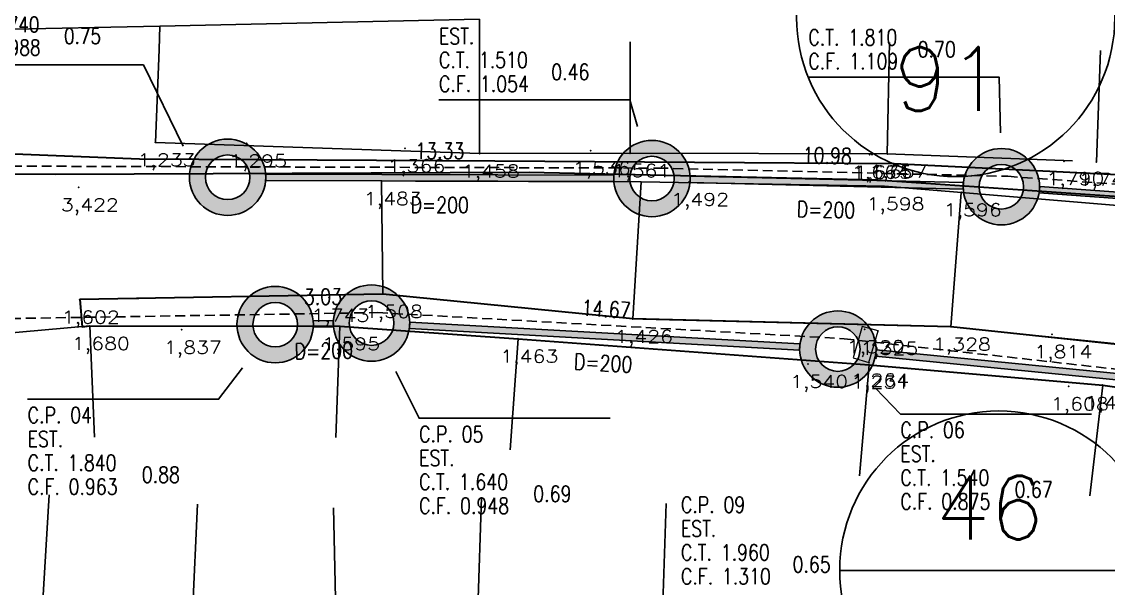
# Model space of a CAD drawing. Extents: x -160 to 364724, y -100 to 7353297.
# Drawn here: x 359220.31 to 359254.45, y 7352557.89 to 7352575.69 of the extents above; entities that cross this region are included whole.
import ezdxf
from ezdxf.enums import TextEntityAlignment as Align

# ---------------------------------------------------------------- set-up
doc = ezdxf.new("R2010")
doc.units = 0
doc.header["$LTSCALE"] = 5
for name, pattern in [('CENTER2', [1.125, 0.75, -0.125, 0.125, -0.125]), ('CONTINUO', [0]), ('DASHDOT2', [12.7, 6.35, -3.175, 0, -3.175]), ('HIDDEN2', [0.1875, 0.125, -0.0625]), ('LIN0', [0])]:
    doc.linetypes.add(name, pattern=pattern)
for name, color, linetype in [('0-quadras', 6, 'Continuous'), ('COTAS', 1, 'Continuous'), ('LISTAGEM_TEXTO', 7, 'Continuous'), ('LT-COTAS-W', 7, 'CONTINUO'), ('ortofoto', 7, 'Continuous'), ('P_Eixo', 1, 'CENTER2'), ('PONTOS-AGUA_U', 7, 'Continuous'), ('PONTOS-CAIXAS_U', 1, 'Continuous'), ('PS_IND_COMPRIMENTO', 7, 'Continuous'), ('PS_IND_DIAMETRO', 7, 'Continuous'), ('PS_IND_FLUXO', 3, 'Continuous'), ('PS_PONTOS_IDENTIFICACAO_LIN', 7, 'Continuous'), ('PS_PONTOS_IDENTIFICACAO_TXT', 7, 'Continuous'), ('TEXTO', 7, 'Continuous'), ('TUBO_PVC', 1, 'Continuous')]:
    doc.layers.add(name, color=color, linetype=linetype)
doc.layers.add('INDICAÇÃO', color=4, linetype='LIN0', lineweight=20, true_color=0x00ffff)
doc.layers.add('LT-ALINHAMENTO-PREDIAL', color=4, linetype='DASHDOT2', lineweight=25)
doc.layers.add('LT-GRELHA', color=251, linetype='Continuous', lineweight=9)
doc.styles.add('ROMANS', font='ROMANS.shx', dxfattribs={"height": 2})
doc.styles.add('SABESP', font='ROMANS.shx', dxfattribs={"height": 2})
doc.styles.add('simplex', font='simplex.shx', dxfattribs={"width": 0.8})
doc.styles.get("Standard").update_dxf_attribs({"font": 'arial.ttf'})
picture_1 = doc.add_image_def('image1.tif', size_in_pixel=(14710, 13573))

# ---------------------------------------------------------------- blocks, each defined once
blk = doc.blocks.new('SIMB_PONTO')
at = {"color": 0}
blk.add_point((0, 0), dxfattribs=at)
for tag in ['COTA', 'PONTO', 'DESC']:
    blk.add_attdef(tag, (0, 0), '', height=1)
blk = doc.blocks.new('*U773', base_point=(550.6981, 290.3575))
blk.add_circle((550.6981, 290.3575), 0.14)
blk = doc.blocks.new('*U774', base_point=(550.6981, 290.3575))
blk.add_circle((550.6981, 290.3575), 0.14)
blk = doc.blocks.new('*U775', base_point=(550.6981, 290.3575))
blk.add_circle((550.6981, 290.3575), 0.14)
blk = doc.blocks.new('*U776', base_point=(9679.1845, 9377.7927))
at = {"const_width": 0.1, "flags": 128}
blk.add_lwpolyline([(9678.9945, 9377.7927, 1), (9679.3745, 9377.7927, 1)], format="xyb", close=True, dxfattribs=at)
blk.add_circle((9679.1845, 9377.7927), 0.24)
blk = doc.blocks.new('*U777', base_point=(9679.1845, 9377.7927))
at = {"const_width": 0.1, "flags": 128}
blk.add_lwpolyline([(9678.9945, 9377.7927, 1), (9679.3745, 9377.7927, 1)], format="xyb", close=True, dxfattribs=at)
blk.add_circle((9679.1845, 9377.7927), 0.24)
blk = doc.blocks.new('*U778', base_point=(9679.1845, 9377.7927))
at = {"const_width": 0.1, "flags": 128}
blk.add_lwpolyline([(9678.9945, 9377.7927, 1), (9679.3745, 9377.7927, 1)], format="xyb", close=True, dxfattribs=at)
blk.add_circle((9679.1845, 9377.7927), 0.24)
blk = doc.blocks.new('*U780', base_point=(550.6981, 290.3575))
blk.add_circle((550.6981, 290.3575), 0.14)
blk = doc.blocks.new('*U781', base_point=(550.6981, 290.3575))
blk.add_circle((550.6981, 290.3575), 0.14)
blk = doc.blocks.new('*U782', base_point=(550.6981, 290.3575))
blk.add_circle((550.6981, 290.3575), 0.14)
blk = doc.blocks.new('*U785', base_point=(9679.1845, 9377.7927))
at = {"const_width": 0.1, "flags": 128}
blk.add_lwpolyline([(9678.9945, 9377.7927, 1), (9679.3745, 9377.7927, 1)], format="xyb", close=True, dxfattribs=at)
blk.add_circle((9679.1845, 9377.7927), 0.24)
blk = doc.blocks.new('*U786', base_point=(9679.1845, 9377.7927))
at = {"const_width": 0.1, "flags": 128}
blk.add_lwpolyline([(9678.9945, 9377.7927, 1), (9679.3745, 9377.7927, 1)], format="xyb", close=True, dxfattribs=at)
blk.add_circle((9679.1845, 9377.7927), 0.24)
blk = doc.blocks.new('*U787', base_point=(9679.1845, 9377.7927))
at = {"const_width": 0.1, "flags": 128}
blk.add_lwpolyline([(9678.9945, 9377.7927, 1), (9679.3745, 9377.7927, 1)], format="xyb", close=True, dxfattribs=at)
blk.add_circle((9679.1845, 9377.7927), 0.24)

msp = doc.modelspace()

# ---------------------------------------------------------------- hatches: boundary and pattern name
at = {"layer": 'INDICAÇÃO', "transparency": 33554559}
h = msp.add_hatch(color=1, dxfattribs=at)
h.dxf.hatch_style = 1
h.paths.add_polyline_path([(359230.102, 7352566.223, -0.00444), (359230.103, 7352566.244), (359230.102, 7352566.304), (359229.473, 7352566.294), (359229.474, 7352566.234, -0.012475), (359229.475, 7352566.175, -0.00444), (359229.475, 7352566.153), (359229.475, 7352566.124), (359230.104, 7352566.123), (359230.104, 7352566.163, -0.012475)])
h.paths.add_polyline_path([(359230.105, 7352566.104), (359230.104, 7352566.123), (359229.475, 7352566.124), (359229.476, 7352566.094)])
h.paths.add_polyline_path([(359232.505, 7352566.256), (359232.502, 7352566.206, -0.020955), (359232.497, 7352566.106), (359232.494, 7352566.056), (359244.751, 7352565.372), (359244.757, 7352565.472), (359244.762, 7352565.571)])
at = {"layer": 'LISTAGEM_TEXTO', "transparency": 33554559}
h = msp.add_hatch(color=1, dxfattribs=at)
h.dxf.hatch_style = 1
h.paths.add_polyline_path([(359238.914, 7352570.788), (359238.915, 7352570.869), (359227.981, 7352570.902), (359227.98, 7352570.821, -0.003224), (359227.981, 7352570.806, -0.00472), (359227.98, 7352570.783), (359227.98, 7352570.702), (359238.914, 7352570.669), (359238.914, 7352570.75, -0.003224), (359238.914, 7352570.766, -0.00472)])
h.paths.add_polyline_path([(359241.315, 7352570.838), (359241.314, 7352570.784, -0.003802), (359241.314, 7352570.766, -0.01556), (359241.312, 7352570.691), (359241.31, 7352570.638), (359249.891, 7352570.436), (359249.894, 7352570.538), (359247.73, 7352570.687)])
h.paths.add_polyline_path([(359252.296, 7352570.52), (359252.291, 7352570.459, -0.016174), (359252.286, 7352570.382), (359252.285, 7352570.374), (359256.92, 7352570.056), (359262.862, 7352569.742), (359262.862, 7352569.748)])
h.paths.add_polyline_path([(359252.285, 7352570.374), (359252.281, 7352570.321), (359262.848, 7352569.549), (359262.852, 7352569.61, -0.016174), (359262.858, 7352569.687), (359262.862, 7352569.742), (359256.92, 7352570.056)])
h = msp.add_hatch(color=1, dxfattribs=at)
h.dxf.hatch_style = 1
h.paths.add_polyline_path([(359265.252, 7352569.615), (359265.251, 7352569.578, -0.003467), (359265.251, 7352569.561, -0.016509), (359265.248, 7352569.482), (359265.247, 7352569.43), (359271.643, 7352569.263), (359271.644, 7352569.277)])
h.paths.add_polyline_path([(359273.747, 7352569.408), (359265.252, 7352569.63), (359265.252, 7352569.615), (359271.644, 7352569.277), (359271.643, 7352569.263), (359273.741, 7352569.208), (359273.744, 7352569.308)])
h.paths.add_polyline_path([(359247.157, 7352565.387), (359247.151, 7352565.322, -0.014358), (359247.144, 7352565.253), (359247.138, 7352565.188), (359272.554, 7352562.688), (359272.952, 7352562.688), (359272.952, 7352562.649), (359273.989, 7352562.547), (359273.997, 7352562.626, -0.014358), (359274.001, 7352562.666), (359274.009, 7352562.746)])
h.paths.add_polyline_path([(359248.258, 7352551.015, -0.179664), (359248.277, 7352550.814), (359273.785, 7352549.638), (359273.785, 7352549.8), (359274.48, 7352549.8), (359274.48, 7352549.806)])
h.paths.add_polyline_path([(359244.744, 7352554.669), (359244.695, 7352554.672, -0.021192), (359244.593, 7352554.677), (359244.544, 7352554.68), (359244.415, 7352552.293), (359244.464, 7352552.29, -0.021192), (359244.566, 7352552.285), (359244.615, 7352552.282)])
h.paths.add_polyline_path([(359246.767, 7352551.084), (359245.652, 7352551.135), (359245.65, 7352551.088, -0.021786), (359245.645, 7352550.983), (359245.643, 7352550.935), (359246.763, 7352550.884)])
h.paths.add_polyline_path([(359247.178, 7352551.065), (359246.767, 7352551.084), (359246.763, 7352550.884), (359247.163, 7352550.865, -0.099911), (359247.176, 7352550.979)])
h.paths.add_polyline_path([(359247.695, 7352551.041), (359247.221, 7352551.063, 0.083114), (359247.176, 7352550.979), (359247.174, 7352550.865), (359248.277, 7352550.814, 0.179664), (359248.258, 7352551.015), (359247.748, 7352551.039, 0.052851), (359247.722, 7352550.983, 0.055836)])
h.paths.add_polyline_path([(359247.221, 7352551.063), (359247.178, 7352551.065), (359247.176, 7352550.979, -0.083114)])
h.paths.add_polyline_path([(359247.176, 7352550.979, 0.099911), (359247.163, 7352550.865), (359247.174, 7352550.865)])
h.paths.add_polyline_path([(359243.252, 7352551.017, -0.015414), (359243.25, 7352551.091, -0.003847), (359243.25, 7352551.109), (359243.249, 7352551.163), (359230.449, 7352550.867), (359230.45, 7352550.813, -0.008821), (359230.452, 7352550.771), (359232.044, 7352550.703), (359239.414, 7352550.874), (359243.253, 7352550.978)])
h.paths.add_polyline_path([(359229.879, 7352556.05), (359229.876, 7352556.001, -0.021141), (359229.871, 7352555.9), (359229.868, 7352555.851), (359231.699, 7352555.751), (359231.701, 7352555.8, -0.021141), (359231.707, 7352555.901), (359231.71, 7352555.95)])
h.paths.add_polyline_path([(359237.71, 7352556.203), (359237.704, 7352556.259, -0.018401), (359237.694, 7352556.347), (359237.688, 7352556.402), (359234.083, 7352556.013), (359234.089, 7352555.958, -0.018401), (359234.098, 7352555.87), (359234.104, 7352555.815)])
h.paths.add_polyline_path([(359240.095, 7352556.416), (359240.088, 7352556.348, -0.013067), (359240.082, 7352556.285), (359240.076, 7352556.217), (359243.505, 7352555.887), (359243.512, 7352555.955, -0.013067), (359243.518, 7352556.018), (359243.524, 7352556.086)])
h.paths.add_polyline_path([(359230.444, 7352543.736), (359230.44, 7352543.678, -0.017571), (359230.434, 7352543.594), (359230.43, 7352543.536), (359239.513, 7352542.904), (359245.367, 7352542.607, -0.006678), (359245.37, 7352542.639), (359245.374, 7352542.697)])
h.paths.add_polyline_path([(359245.367, 7352542.607), (359239.513, 7352542.904), (359245.36, 7352542.497), (359245.364, 7352542.555, -0.010892)])
h.paths.add_polyline_path([(359247.765, 7352542.585), (359247.763, 7352542.532, -0.003767), (359247.764, 7352542.513, -0.005878), (359247.763, 7352542.485), (359248.945, 7352542.425), (359257.84, 7352542.275), (359263.011, 7352542.022), (359272.037, 7352541.807), (359272.037, 7352541.955), (359272.842, 7352541.955), (359272.842, 7352541.788), (359274.593, 7352541.746), (359274.595, 7352541.819, -0.003767), (359274.595, 7352541.83, -0.015667), (359274.596, 7352541.873), (359274.598, 7352541.946)])
h.paths.add_polyline_path([(359248.945, 7352542.425), (359247.763, 7352542.485, -0.009788), (359247.761, 7352542.438), (359247.76, 7352542.385), (359263.011, 7352542.022), (359257.84, 7352542.275)])
h.paths.add_polyline_path([(359272.538, 7352524.755), (359255.568, 7352522.945), (359257.002, 7352523.091), (359264.606, 7352523.756), (359271.9, 7352524.486), (359272.538, 7352524.554), (359272.538, 7352524.591)])
h.paths.add_polyline_path([(359274.306, 7352524.868), (359274.299, 7352524.943), (359273.343, 7352524.841), (359273.343, 7352524.639), (359274.32, 7352524.744), (359274.312, 7352524.818, -0.017997)])
h.paths.add_polyline_path([(359273.343, 7352524.841), (359272.538, 7352524.755), (359272.538, 7352524.591), (359272.889, 7352524.591), (359273.343, 7352524.639)])
h.paths.add_polyline_path([(359272.889, 7352524.591), (359272.538, 7352524.591), (359272.538, 7352524.554)])
h.paths.add_polyline_path([(359271.9, 7352524.486), (359264.606, 7352523.756), (359257.002, 7352523.091), (359255.568, 7352522.945), (359252.397, 7352522.607), (359252.407, 7352522.508), (359252.418, 7352522.408)])
h.paths.add_polyline_path([(359250.013, 7352522.414), (359250.013, 7352522.424), (359231.238, 7352521.535), (359231.239, 7352521.511), (359235.946, 7352521.706)])
h.paths.add_polyline_path([(359250.022, 7352522.224), (359250.017, 7352522.324), (359250.013, 7352522.414), (359235.946, 7352521.706), (359231.239, 7352521.511), (359231.243, 7352521.435), (359231.248, 7352521.335)])
h.paths.add_polyline_path([(359234.84, 7352509.912), (359234.83, 7352509.961, -0.021004), (359234.809, 7352510.059), (359234.799, 7352510.108), (359231.683, 7352509.456), (359231.693, 7352509.407, -0.021004), (359231.714, 7352509.309), (359231.724, 7352509.26)])
h.paths.add_polyline_path([(359236.651, 7352514.81), (359236.655, 7352514.907), (359236.614, 7352514.912, -0.021324), (359236.512, 7352514.924), (359236.464, 7352514.93), (359236.039, 7352511.458), (359236.088, 7352511.452, -0.021324), (359236.189, 7352511.44), (359236.238, 7352511.434)])
h.paths.add_polyline_path([(359243.337, 7352516.469), (359243.334, 7352516.517), (359240.722, 7352516.395), (359237.905, 7352516.194, -0.0171), (359237.908, 7352516.112), (359237.911, 7352516.064), (359242.773, 7352516.29), (359243.343, 7352516.334), (359243.341, 7352516.365, -0.021773)])
h.paths.add_polyline_path([(359240.722, 7352516.395), (359237.901, 7352516.264), (359237.904, 7352516.216, -0.00467), (359237.905, 7352516.194)])
h.paths.add_polyline_path([(359252.599, 7352517.035), (359272.079, 7352518.637), (359272.073, 7352518.838), (359245.724, 7352516.671), (359245.73, 7352516.596, -0.010344), (359245.734, 7352516.546), (359245.737, 7352516.515)])
h.paths.add_polyline_path([(359252.599, 7352517.035), (359245.737, 7352516.515), (359245.74, 7352516.471)])
h.paths.add_polyline_path([(359274.205, 7352518.913), (359274.197, 7352519.012), (359272.073, 7352518.838), (359272.079, 7352518.637), (359274.214, 7352518.813)])

# ---------------------------------------------------------------- linework, layer by layer
at = {"layer": '0-quadras', "color": 5, "lineweight": 30, "ltscale": 0.3}
msp.add_lwpolyline([(359258.733, 7352581.047), (359250.098, 7352580.676), (359241.877, 7352580.472), (359234.584, 7352579.954), (359218.864, 7352579.453), (359218.873, 7352579.769), (359212.102, 7352579.294), (359200.43, 7352577.021), (359199.246, 7352574.434), (359195.664, 7352573.867), (359196.264, 7352570.255), (359216.421, 7352571.689), (359224.01, 7352571.389), (359235.18, 7352571.322), (359247.724, 7352571.243), (359262.593, 7352570.502), (359271.668, 7352570.062), (359271.93, 7352581.099)], close=True, dxfattribs=at)
for points in [[(359210.785, 7352570.982), (359221.367, 7352570.901), (359236.253, 7352570.964), (359247.197, 7352570.723), (359256.92, 7352570.056)], [(359271.51, 7352563.769), (359249.502, 7352566.109), (359239.512, 7352566.353), (359231.655, 7352567.135), (359222.132, 7352566.96), (359222.208, 7352566.11), (359222.448, 7352566.132), (359230.307, 7352566.123), (359235.907, 7352565.729), (359246.936, 7352564.912), (359254.278, 7352564.272), (359259.029, 7352563.588)]]:
    msp.add_lwpolyline(points, dxfattribs=at)
at = {"layer": 'COTAS', "ltscale": 4}
msp.add_line((359246.012, 7352558.452), (359256.012, 7352558.452), dxfattribs=at)
at = {"layer": 'COTAS'}
for centre in [(359249.657, 7352575.826), (359251.012, 7352558.46)]:
    msp.add_circle(centre, 5, dxfattribs=at)
at = {"layer": 'LT-ALINHAMENTO-PREDIAL', "color": 8, "flags": 128}
for points in [[(359224.626, 7352574.82), (359224.512, 7352571.902), (359234.695, 7352571.548), (359239.424, 7352571.563), (359247.508, 7352571.542), (359254.077, 7352571.289), (359258.664, 7352571.07), (359262.762, 7352570.88), (359271.579, 7352570.447), (359271.931, 7352576.687), (359272.055, 7352580.826), (359258.833, 7352580.876), (359250.25, 7352580.471), (359241.953, 7352580.23), (359234.551, 7352579.713), (359227.633, 7352579.418), (359218.651, 7352579.292)], [(359224.626, 7352574.82), (359224.654, 7352575.557)], [(359234.695, 7352571.548), (359234.691, 7352575.77)], [(359239.424, 7352571.563), (359239.433, 7352575.063)], [(359247.508, 7352571.542), (359247.58, 7352575.041)], [(359254.077, 7352571.289), (359254.212, 7352574.786)], [(359271.476, 7352564.088), (359256.216, 7352565.421), (359249.502, 7352566.109), (359239.512, 7352566.353), (359231.655, 7352567.135), (359222.132, 7352566.96), (359222.1, 7352570.491), (359231.62, 7352570.684), (359239.779, 7352570.664), (359247.417, 7352570.522), (359249.842, 7352570.331), (359271.958, 7352568.468), (359271.476, 7352564.088)], [(359231.655, 7352567.135), (359231.62, 7352570.684)], [(359239.512, 7352566.353), (359239.779, 7352570.664)], [(359249.502, 7352566.109), (359249.834, 7352570.332)], [(359217.541, 7352565.693), (359222.448, 7352566.132), (359230.307, 7352566.123), (359235.907, 7352565.729), (359246.936, 7352564.912), (359254.278, 7352564.272), (359259.029, 7352563.588), (359267.31, 7352562.739), (359271.935, 7352562.22), (359271.591, 7352555.983), (359271.075, 7352550.642), (359263.829, 7352551.277), (359255.144, 7352551.995), (359245.167, 7352552.461), (359245.374, 7352556.882), (359240.439, 7352557.053), (359234.64, 7352557.253), (359230.188, 7352556.919), (359225.677, 7352557.041), (359220.969, 7352557.33), (359214.072, 7352557.74), (359214.067, 7352557.74)], [(359222.448, 7352566.132), (359222.602, 7352562.635)], [(359230.307, 7352566.123), (359230.182, 7352562.625)], [(359235.907, 7352565.729), (359235.662, 7352562.238)], [(359246.936, 7352564.912), (359246.633, 7352561.425)], [(359254.278, 7352564.272), (359253.876, 7352560.795)], [(359220.969, 7352557.33), (359221.177, 7352560.824)], [(359225.677, 7352557.041), (359225.831, 7352560.537)], [(359234.639, 7352557.253), (359234.76, 7352560.751)], [(359240.439, 7352557.053), (359240.56, 7352560.55)], [(359230.188, 7352556.919), (359230.104, 7352560.418)]]:
    msp.add_lwpolyline(points, dxfattribs=at)
at = {"layer": 'LT-ALINHAMENTO-PREDIAL', "color": 8, "ltscale": 3, "flags": 128}
for points in [[(359218.767, 7352575.433), (359224.654, 7352575.557)], [(359224.654, 7352575.557), (359234.691, 7352575.77)]]:
    msp.add_lwpolyline(points, dxfattribs=at)
at = {"layer": 'LT-GRELHA', "flags": 128}
msp.add_lwpolyline([(359246.434, 7352565.126), (359246.93, 7352564.983), (359247.217, 7352565.976), (359246.721, 7352566.12)], close=True, dxfattribs=at)
at = {"layer": 'P_Eixo', "color": 1, "linetype": 'HIDDEN2', "ltscale": 0.5}
for p, q in [((359211.564, 7352571.18), (359240.313, 7352571.094)), ((359240.313, 7352571.094), (359251.291, 7352570.836)), ((359251.291, 7352570.836), (359264.25, 7352569.889)), ((359218.1, 7352566.336), (359231.501, 7352566.552)), ((359231.501, 7352566.552), (359246.153, 7352565.733)), ((359246.153, 7352565.733), (359256.883, 7352564.527))]:
    msp.add_line(p, q, dxfattribs=at)
at = {"layer": 'PS_IND_FLUXO'}
for points in [[(359231.231, 7352570.778, 0, 0, 0), (359235.231, 7352570.79, 0.5, 0, 0), (359236.231, 7352570.793, 0, 0, 0)], [(359243.104, 7352570.696, 0, 0, 0), (359247.103, 7352570.601, 0.5, 0, 0), (359248.103, 7352570.578, 0, 0, 0)]]:
    msp.add_lwpolyline(points, format="xyseb", dxfattribs=at)
at = {"layer": 'PS_PONTOS_IDENTIFICACAO_LIN', "linetype": 'Continuous'}
for points in [[(359225.389, 7352571.783), (359224.133, 7352574.338), (359217.79, 7352574.338)], [(359251.061, 7352572.207), (359251.028, 7352573.951), (359245.028, 7352573.951)], [(359239.655, 7352572.402), (359239.42, 7352573.241), (359233.42, 7352573.241)], [(359227.248, 7352564.821), (359226.497, 7352563.831), (359220.497, 7352563.831)], [(359232.062, 7352564.704), (359232.798, 7352563.232), (359238.798, 7352563.232)], [(359247.133, 7352564.181), (359247.919, 7352563.365), (359253.919, 7352563.365)]]:
    msp.add_lwpolyline(points, dxfattribs=at)
at = {"layer": 'TUBO_PVC'}
for points in [[(359227.98, 7352570.802), (359227.98, 7352570.702), (359238.914, 7352570.669), (359238.914, 7352570.769), (359238.915, 7352570.869), (359227.981, 7352570.902)], [(359241.313, 7352570.738), (359241.31, 7352570.638), (359249.891, 7352570.436), (359249.894, 7352570.536), (359249.896, 7352570.636), (359241.315, 7352570.838)], [(359252.289, 7352570.42), (359252.281, 7352570.321), (359262.848, 7352569.549), (359262.855, 7352569.648), (359262.862, 7352569.748), (359252.296, 7352570.52)], [(359230.103, 7352566.204), (359230.102, 7352566.304), (359229.473, 7352566.294), (359229.474, 7352566.194), (359229.476, 7352566.094), (359230.105, 7352566.104)], [(359244.757, 7352565.472), (359244.762, 7352565.571), (359232.505, 7352566.256), (359232.499, 7352566.156), (359232.494, 7352566.056), (359244.751, 7352565.372)], [(359247.148, 7352565.287), (359247.138, 7352565.188), (359273.989, 7352562.547), (359273.999, 7352562.646), (359274.009, 7352562.746), (359247.157, 7352565.387)]]:
    msp.add_lwpolyline(points, close=True, dxfattribs=at)

# ---------------------------------------------------------------- block references
at = {"layer": 'LT-COTAS-W', "color": 3}
ref = msp.add_blockref('SIMB_PONTO', (359224.512, 7352571.902, 1.233), dxfattribs=at)
ref.add_attrib('COTA', '1,233', dxfattribs={"layer": '0', "color": 8, "height": 0.4, "style": 'simplex', "width": 1.197656, "flags": 8}).set_placement((359223.949, 7352571.152), (359225.774, 7352571.152), align=Align.FIT)
for p in [(359224.512, 7352571.902, 1.233), (359227.384, 7352571.872, 1.295), (359232.359, 7352571.713, 1.366), (359234.695, 7352571.548, 1.458), (359238.183, 7352571.643, 1.536), (359239.424, 7352571.563, 1.561), (359246.953, 7352571.519, 1.664), (359247.026, 7352571.512, 1.675), (359247.508, 7352571.542, 1.657), (359253.065, 7352571.311, 1.79), (359254.077, 7352571.289, 1.747), (359231.62, 7352570.684, 1.483), (359222.1, 7352570.491, 3.422), (359241.274, 7352570.66, 1.492), (359247.417, 7352570.522, 1.598), (359249.842, 7352570.331, 1.596), (359222.132, 7352566.96, 1.602), (359229.971, 7352567.017, 1.743), (359231.655, 7352567.135, 1.508), (359239.512, 7352566.353, 1.426), (359222.448, 7352566.132, 1.68), (359225.339, 7352566.011, 1.837), (359230.307, 7352566.123, 1.595), (359246.793, 7352566.03, 1.32), (359247.217, 7352565.976, 1.325), (359249.502, 7352566.109, 1.328), (359235.907, 7352565.729, 1.463), (359252.687, 7352565.874, 1.814), (359245.015, 7352564.935, 1.54), (359246.93, 7352564.983, 1.264), (359246.936, 7352564.912, 1.231), (359253.206, 7352564.232, 1.608), (359254.278, 7352564.272, 1.42)]:
    msp.add_blockref('SIMB_PONTO', p, dxfattribs=at)
ref = msp.add_blockref('SIMB_PONTO', (359227.384, 7352571.872, 1.295), dxfattribs=at)
ref.add_attrib('COTA', '1,295', dxfattribs={"layer": '0', "color": 8, "height": 0.4, "style": 'simplex', "width": 1.197656, "flags": 8}).set_placement((359226.821, 7352571.122), (359228.646, 7352571.122), align=Align.FIT)
ref = msp.add_blockref('SIMB_PONTO', (359232.359, 7352571.713, 1.366), dxfattribs=at)
ref.add_attrib('COTA', '1,366', dxfattribs={"layer": '0', "color": 8, "height": 0.4, "style": 'simplex', "width": 1.212816, "flags": 8}).set_placement((359231.797, 7352570.963), (359233.622, 7352570.963), align=Align.FIT)
ref = msp.add_blockref('SIMB_PONTO', (359234.695, 7352571.548, 1.458), dxfattribs=at)
ref.add_attrib('COTA', '1,458', dxfattribs={"layer": '0', "color": 8, "height": 0.4, "style": 'simplex', "width": 1.197656, "flags": 8}).set_placement((359234.132, 7352570.798), (359235.957, 7352570.798), align=Align.FIT)
ref = msp.add_blockref('SIMB_PONTO', (359238.183, 7352571.643, 1.536), dxfattribs=at)
ref.add_attrib('COTA', '1,536', dxfattribs={"layer": '0', "color": 8, "height": 0.4, "style": 'simplex', "width": 1.212816, "flags": 8}).set_placement((359237.621, 7352570.893), (359239.446, 7352570.893), align=Align.FIT)
ref = msp.add_blockref('SIMB_PONTO', (359239.424, 7352571.563, 1.561), dxfattribs=at)
ref.add_attrib('COTA', '1,561', dxfattribs={"layer": '0', "color": 8, "height": 0.4, "style": 'simplex', "width": 1.349472, "flags": 8}).set_placement((359238.861, 7352570.813), (359240.687, 7352570.813), align=Align.FIT)
ref = msp.add_blockref('SIMB_PONTO', (359246.953, 7352571.519, 1.664), dxfattribs=at)
ref.add_attrib('COTA', '1,664', dxfattribs={"layer": '0', "color": 8, "height": 0.4, "style": 'simplex', "width": 1.18287, "flags": 8}).set_placement((359246.39, 7352570.769), (359248.215, 7352570.769), align=Align.FIT)
ref = msp.add_blockref('SIMB_PONTO', (359247.026, 7352571.512, 1.675), dxfattribs=at)
ref.add_attrib('COTA', '1,675', dxfattribs={"layer": '0', "color": 8, "height": 0.4, "style": 'simplex', "width": 1.197656, "flags": 8}).set_placement((359246.464, 7352570.762), (359248.289, 7352570.762), align=Align.FIT)
ref = msp.add_blockref('SIMB_PONTO', (359247.508, 7352571.542, 1.657), dxfattribs=at)
ref.add_attrib('COTA', '1,657', dxfattribs={"layer": '0', "color": 8, "height": 0.4, "style": 'simplex', "width": 1.197656, "flags": 8}).set_placement((359246.946, 7352570.792), (359248.771, 7352570.792), align=Align.FIT)
ref = msp.add_blockref('SIMB_PONTO', (359253.065, 7352571.311, 1.79), dxfattribs=at)
ref.add_attrib('COTA', '1,790', dxfattribs={"layer": '0', "color": 8, "height": 0.4, "style": 'simplex', "width": 1.197656, "flags": 8}).set_placement((359252.502, 7352570.561), (359254.327, 7352570.561), align=Align.FIT)
ref = msp.add_blockref('SIMB_PONTO', (359254.077, 7352571.289, 1.747), dxfattribs=at)
ref.add_attrib('COTA', '1,747', dxfattribs={"layer": '0', "color": 8, "height": 0.4, "style": 'simplex', "width": 1.197656, "flags": 8}).set_placement((359253.515, 7352570.539), (359255.34, 7352570.539), align=Align.FIT)
ref = msp.add_blockref('SIMB_PONTO', (359231.62, 7352570.684, 1.483), dxfattribs=at)
ref.add_attrib('COTA', '1,483', dxfattribs={"layer": '0', "color": 8, "height": 0.4, "style": 'simplex', "width": 1.197656, "flags": 8}).set_placement((359231.057, 7352569.934), (359232.882, 7352569.934), align=Align.FIT)
ref = msp.add_blockref('SIMB_PONTO', (359222.1, 7352570.491, 3.422), dxfattribs=at)
ref.add_attrib('COTA', '3,422', dxfattribs={"layer": '0', "color": 8, "height": 0.4, "style": 'simplex', "width": 1.140625, "flags": 8}).set_placement((359221.538, 7352569.741), (359223.363, 7352569.741), align=Align.FIT)
ref = msp.add_blockref('SIMB_PONTO', (359241.274, 7352570.66, 1.492), dxfattribs=at)
ref.add_attrib('COTA', '1,492', dxfattribs={"layer": '0', "color": 8, "height": 0.4, "style": 'simplex', "width": 1.197656, "flags": 8}).set_placement((359240.711, 7352569.91), (359242.536, 7352569.91), align=Align.FIT)
ref = msp.add_blockref('SIMB_PONTO', (359247.417, 7352570.522, 1.598), dxfattribs=at)
ref.add_attrib('COTA', '1,598', dxfattribs={"layer": '0', "color": 8, "height": 0.4, "style": 'simplex', "width": 1.197656, "flags": 8}).set_placement((359246.854, 7352569.772), (359248.679, 7352569.772), align=Align.FIT)
ref = msp.add_blockref('SIMB_PONTO', (359249.842, 7352570.331, 1.596), dxfattribs=at)
ref.add_attrib('COTA', '1,596', dxfattribs={"layer": '0', "color": 8, "height": 0.4, "style": 'simplex', "width": 1.212816, "flags": 8}).set_placement((359249.279, 7352569.581), (359251.104, 7352569.581), align=Align.FIT)
ref = msp.add_blockref('SIMB_PONTO', (359222.132, 7352566.96, 1.602), dxfattribs=at)
ref.add_attrib('COTA', '1,602', dxfattribs={"layer": '0', "color": 8, "height": 0.4, "style": 'simplex', "width": 1.197656, "flags": 8}).set_placement((359221.57, 7352566.21), (359223.395, 7352566.21), align=Align.FIT)
ref = msp.add_blockref('SIMB_PONTO', (359229.971, 7352567.017, 1.743), dxfattribs=at)
ref.add_attrib('COTA', '1,743', dxfattribs={"layer": '0', "color": 8, "height": 0.4, "style": 'simplex', "width": 1.197656, "flags": 8}).set_placement((359229.408, 7352566.267), (359231.233, 7352566.267), align=Align.FIT)
ref = msp.add_blockref('SIMB_PONTO', (359231.655, 7352567.135, 1.508), dxfattribs=at)
ref.add_attrib('COTA', '1,508', dxfattribs={"layer": '0', "color": 8, "height": 0.4, "style": 'simplex', "width": 1.197656, "flags": 8}).set_placement((359231.092, 7352566.385), (359232.917, 7352566.385), align=Align.FIT)
ref = msp.add_blockref('SIMB_PONTO', (359239.512, 7352566.353, 1.426), dxfattribs=at)
ref.add_attrib('COTA', '1,426', dxfattribs={"layer": '0', "color": 8, "height": 0.4, "style": 'simplex', "width": 1.212816, "flags": 8}).set_placement((359238.949, 7352565.603), (359240.774, 7352565.603), align=Align.FIT)
ref = msp.add_blockref('SIMB_PONTO', (359222.448, 7352566.132, 1.68), dxfattribs=at)
ref.add_attrib('COTA', '1,680', dxfattribs={"layer": '0', "color": 8, "height": 0.4, "style": 'simplex', "width": 1.197656, "flags": 8}).set_placement((359221.885, 7352565.382), (359223.71, 7352565.382), align=Align.FIT)
ref = msp.add_blockref('SIMB_PONTO', (359225.339, 7352566.011, 1.837), dxfattribs=at)
ref.add_attrib('COTA', '1,837', dxfattribs={"layer": '0', "color": 8, "height": 0.4, "style": 'simplex', "width": 1.197656, "flags": 8}).set_placement((359224.776, 7352565.261), (359226.601, 7352565.261), align=Align.FIT)
ref = msp.add_blockref('SIMB_PONTO', (359230.307, 7352566.123, 1.595), dxfattribs=at)
ref.add_attrib('COTA', '1,595', dxfattribs={"layer": '0', "color": 8, "height": 0.4, "style": 'simplex', "width": 1.197656, "flags": 8}).set_placement((359229.744, 7352565.373), (359231.569, 7352565.373), align=Align.FIT)
ref = msp.add_blockref('SIMB_PONTO', (359246.793, 7352566.03, 1.32), dxfattribs=at)
ref.add_attrib('COTA', '1,320', dxfattribs={"layer": '0', "color": 8, "height": 0.4, "style": 'simplex', "width": 1.197656, "flags": 8}).set_placement((359246.23, 7352565.28), (359248.055, 7352565.28), align=Align.FIT)
ref = msp.add_blockref('SIMB_PONTO', (359247.217, 7352565.976, 1.325), dxfattribs=at)
ref.add_attrib('COTA', '1,325', dxfattribs={"layer": '0', "color": 8, "height": 0.4, "style": 'simplex', "width": 1.197656, "flags": 8}).set_placement((359246.655, 7352565.226), (359248.48, 7352565.226), align=Align.FIT)
ref = msp.add_blockref('SIMB_PONTO', (359249.502, 7352566.109, 1.328), dxfattribs=at)
ref.add_attrib('COTA', '1,328', dxfattribs={"layer": '0', "color": 8, "height": 0.4, "style": 'simplex', "width": 1.197656, "flags": 8}).set_placement((359248.939, 7352565.359), (359250.764, 7352565.359), align=Align.FIT)
ref = msp.add_blockref('SIMB_PONTO', (359235.907, 7352565.729, 1.463), dxfattribs=at)
ref.add_attrib('COTA', '1,463', dxfattribs={"layer": '0', "color": 8, "height": 0.4, "style": 'simplex', "width": 1.197656, "flags": 8}).set_placement((359235.345, 7352564.979), (359237.17, 7352564.979), align=Align.FIT)
ref = msp.add_blockref('SIMB_PONTO', (359252.687, 7352565.874, 1.814), dxfattribs=at)
ref.add_attrib('COTA', '1,814', dxfattribs={"layer": '0', "color": 8, "height": 0.4, "style": 'simplex', "width": 1.244318, "flags": 8}).set_placement((359252.124, 7352565.124), (359253.949, 7352565.124), align=Align.FIT)
ref = msp.add_blockref('SIMB_PONTO', (359245.015, 7352564.935, 1.54), dxfattribs=at)
ref.add_attrib('COTA', '1,540', dxfattribs={"layer": '0', "color": 8, "height": 0.4, "style": 'simplex', "width": 1.197656, "flags": 8}).set_placement((359244.453, 7352564.185), (359246.278, 7352564.185), align=Align.FIT)
ref = msp.add_blockref('SIMB_PONTO', (359246.93, 7352564.983, 1.264), dxfattribs=at)
ref.add_attrib('COTA', '1,264', dxfattribs={"layer": '0', "color": 8, "height": 0.4, "style": 'simplex', "width": 1.18287, "flags": 8}).set_placement((359246.368, 7352564.233), (359248.193, 7352564.233), align=Align.FIT)
ref = msp.add_blockref('SIMB_PONTO', (359246.936, 7352564.912, 1.231), dxfattribs=at)
ref.add_attrib('COTA', '1,231', dxfattribs={"layer": '0', "color": 8, "height": 0.4, "style": 'simplex', "width": 1.349472, "flags": 8}).set_placement((359246.374, 7352564.162), (359248.199, 7352564.162), align=Align.FIT)
ref = msp.add_blockref('SIMB_PONTO', (359253.206, 7352564.232, 1.608), dxfattribs=at)
ref.add_attrib('COTA', '1,608', dxfattribs={"layer": '0', "color": 8, "height": 0.4, "style": 'simplex', "width": 1.197656, "flags": 8}).set_placement((359252.643, 7352563.482), (359254.468, 7352563.482), align=Align.FIT)
ref = msp.add_blockref('SIMB_PONTO', (359254.278, 7352564.272, 1.42), dxfattribs=at)
ref.add_attrib('COTA', '1,420', dxfattribs={"layer": '0', "color": 8, "height": 0.4, "style": 'simplex', "width": 1.197656, "flags": 8}).set_placement((359253.715, 7352563.522), (359255.54, 7352563.522), align=Align.FIT)
at = {"layer": 'PONTOS-AGUA_U', "xscale": 5, "yscale": 5, "zscale": 5}
for name, p in [('*U775', (359226.781, 7352570.806)), ('*U774', (359240.114, 7352570.766)), ('*U773', (359251.092, 7352570.508)), ('*U780', (359228.275, 7352566.175)), ('*U781', (359231.302, 7352566.223)), ('*U782', (359245.954, 7352565.405))]:
    msp.add_blockref(name, p, dxfattribs=at)
at = {"layer": 'PONTOS-CAIXAS_U', "xscale": 5, "yscale": 5, "zscale": 5}
for name, p in [('*U776', (359226.781, 7352570.806)), ('*U777', (359240.114, 7352570.766)), ('*U778', (359251.092, 7352570.508)), ('*U785', (359228.275, 7352566.175)), ('*U786', (359231.302, 7352566.223)), ('*U787', (359245.954, 7352565.405))]:
    msp.add_blockref(name, p, dxfattribs=at)

# ---------------------------------------------------------------- texts
at = {"layer": 'PS_IND_COMPRIMENTO', "style": 'ROMANS', "width": 0.8}
for s, rotation, p in [('13.33', 359.8285, (359233.45, 7352571.636)), ('10.98', 358.6528, (359245.623, 7352571.486)), ('3.03', 0.9206, (359229.775, 7352567.049)), ('14.67', 356.803, (359238.675, 7352566.663))]:
    msp.add_text(s, height=0.5, rotation=rotation, dxfattribs=at).set_placement(p, align=Align.MIDDLE_CENTER)
at = {"layer": 'PS_IND_DIAMETRO', "style": 'ROMANS', "width": 0.8}
for rotation, p in [(359.8285, (359233.445, 7352569.936)), (358.6528, (359245.583, 7352569.787)), (0.9206, (359229.802, 7352565.349)), (356.803, (359238.581, 7352564.965))]:
    msp.add_text('D=200', height=0.5, rotation=rotation, dxfattribs=at).set_placement(p, align=Align.MIDDLE_CENTER)
at = {"layer": 'PS_PONTOS_IDENTIFICACAO_TXT', "style": 'ROMANS', "width": 0.8}
for s, height, p in [('C.T. 1.740', 0.4858, (359218.154, 7352575.365)), ('0.75', 0.4858, (359221.638, 7352575.001)), ('EST. ', 0.5, (359233.42, 7352574.991)), ('C.F. 0.988', 0.4858, (359218.154, 7352574.637)), ('C.T. 1.810', 0.5, (359245.028, 7352574.951)), ('0.70', 0.5, (359248.462, 7352574.576)), ('C.T. 1.510', 0.5, (359233.42, 7352574.241)), ('C.F. 1.109', 0.5, (359245.028, 7352574.201)), ('0.46', 0.5, (359236.948, 7352573.866)), ('C.F. 1.054', 0.5, (359233.42, 7352573.491)), ('C.P. 04', 0.5, (359220.497, 7352563.081)), ('EST. ', 0.5, (359220.497, 7352562.331)), ('C.P. 05', 0.5, (359232.798, 7352562.482)), ('C.P. 06', 0.5, (359247.919, 7352562.615)), ('EST. ', 0.5, (359232.798, 7352561.732)), ('EST. ', 0.5, (359247.919, 7352561.865)), ('C.T. 1.840', 0.5, (359220.497, 7352561.581)), ('0.88', 0.5, (359224.082, 7352561.206)), ('C.T. 1.640', 0.5, (359232.798, 7352560.982)), ('C.T. 1.540', 0.5, (359247.919, 7352561.115)), ('C.F. 0.963', 0.5, (359220.497, 7352560.831)), ('0.67', 0.5, (359251.505, 7352560.74)), ('0.69', 0.5, (359236.384, 7352560.607)), ('C.F. 0.875', 0.5, (359247.919, 7352560.365)), ('C.F. 0.948', 0.5, (359232.798, 7352560.232)), ('C.P. 09', 0.5, (359241.022, 7352560.264)), ('EST. ', 0.5, (359241.022, 7352559.514)), ('C.T. 1.960', 0.5, (359241.022, 7352558.764)), ('0.65', 0.5, (359244.531, 7352558.389)), ('C.F. 1.310', 0.5, (359241.022, 7352558.014))]:
    msp.add_text(s, height=height, dxfattribs=at).set_placement(p)
at = {"layer": 'TEXTO', "style": 'SABESP'}
for s, p in [('91', (359249.426, 7352572.897)), ('46', (359250.722, 7352559.418))]:
    msp.add_text(s, height=2, dxfattribs=at).set_placement(p, align=Align.CENTER)

# ---------------------------------------------------------------- pictures from other files: only their frames are drawn
image = msp.add_image(picture_1, insert=(359073.892, 7352258.636), size_in_units=(734.398, 677.634), dxfattribs=dict(fade=70))
image.dxf.flags = 14
at = {"layer": 'ortofoto'}
image = msp.add_image(picture_1, insert=(359073.892, 7352258.636), size_in_units=(734.398, 677.634), dxfattribs=dict(at, fade=29))
image.dxf.flags = 14

doc.saveas('drawing.dxf')
